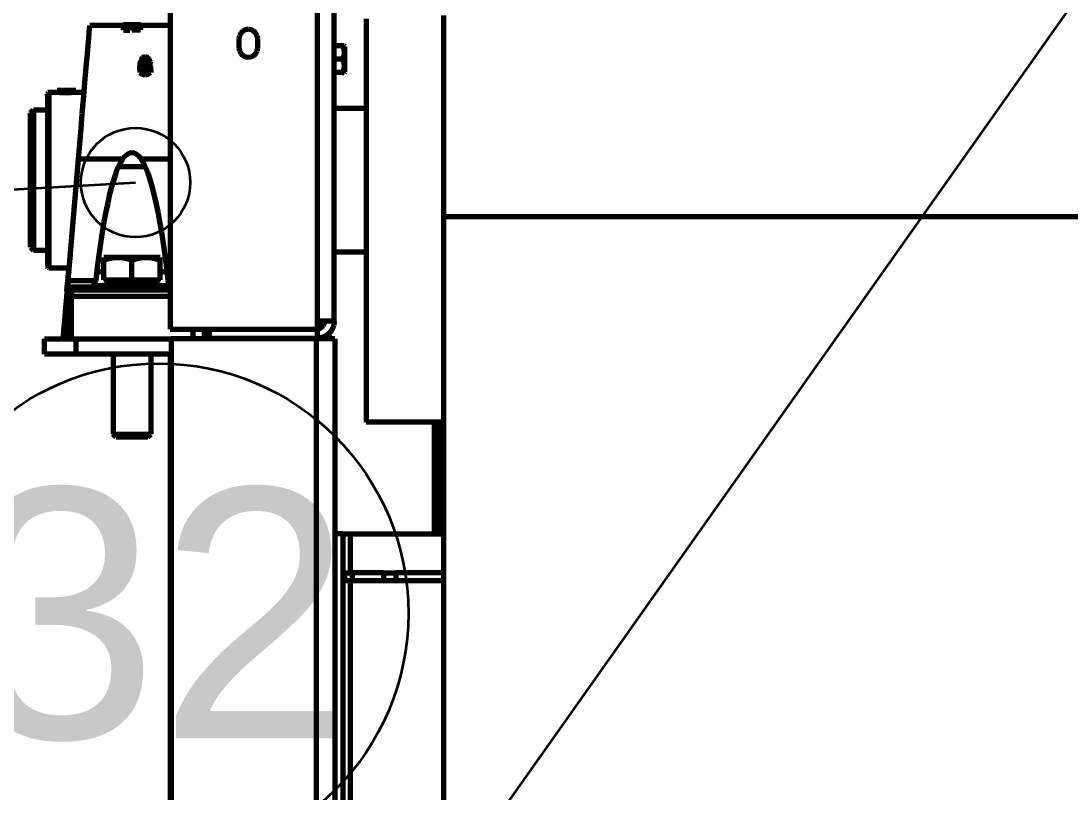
# Model space of a CAD drawing. Header units: millimetres. Extents: x 0 to 594, y 0 to 420.
# Drawn here: x 44.63 to 58.08, y 382.69 to 392.57 of the extents above; entities that cross this region are included whole.
import ezdxf
from ezdxf.enums import TextEntityAlignment as Align

# ---------------------------------------------------------------- set-up
doc = ezdxf.new("R2010")
doc.units = ezdxf.units.MM
doc.styles.add('GOST', font='Arial')

msp = doc.modelspace()

# ---------------------------------------------------------------- linework, layer by layer
at = {"color": 7, "lineweight": 35}
for p, q in [((66.639, 404.882), (48.515, 379.24)), ((40.705, 390.197), (46.096, 390.5))]:
    msp.add_line(p, q, dxfattribs=at)
at = {"color": 1, "lineweight": 70}
for p, q in [((46.54, 403.65), (46.54, 388.624)), ((48.42, 403.564), (48.42, 388.724)), ((48.64, 388.724), (48.64, 403.564)), ((45.509, 392.5), (45.51, 392.51)), ((45.94, 392.51), (45.51, 392.51)), ((45.94, 392.52), (45.94, 392.519)), ((45.943, 392.52), (45.94, 392.52)), ((45.94, 392.519), (45.943, 392.52)), ((45.94, 392.519), (45.94, 392.519)), ((45.94, 392.519), (45.94, 392.519)), ((45.94, 392.519), (45.94, 392.519)), ((45.94, 392.519), (45.94, 392.518)), ((45.94, 392.518), (45.94, 392.518)), ((45.94, 392.518), (45.94, 392.518)), ((45.94, 392.518), (45.94, 392.517)), ((45.94, 392.517), (45.94, 392.517)), ((45.94, 392.517), (45.94, 392.517)), ((45.94, 392.517), (45.94, 392.516)), ((45.94, 392.516), (45.94, 392.516)), ((45.94, 392.516), (45.94, 392.515)), ((45.94, 392.515), (45.943, 392.514)), ((45.94, 392.515), (45.94, 392.515)), ((45.94, 392.505), (45.94, 392.515)), ((45.94, 392.511), (45.94, 392.509)), ((45.944, 392.511), (45.94, 392.511)), ((45.94, 392.509), (45.94, 392.506)), ((45.94, 392.506), (45.94, 392.504)), ((45.951, 392.52), (45.943, 392.52)), ((46.005, 392.52), (45.943, 392.52)), ((45.943, 392.514), (45.951, 392.514)), ((45.971, 392.511), (45.944, 392.511)), ((46.025, 392.52), (45.951, 392.52)), ((45.971, 392.514), (45.951, 392.514)), ((45.951, 392.514), (45.951, 392.511)), ((45.971, 392.514), (45.971, 392.514)), ((45.971, 392.514), (45.971, 392.513)), ((45.971, 392.514), (45.971, 392.511)), ((45.971, 392.513), (45.971, 392.513)), ((45.971, 392.513), (45.971, 392.513)), ((45.971, 392.513), (45.971, 392.513)), ((45.971, 392.513), (45.971, 392.513)), ((45.971, 392.513), (45.971, 392.512)), ((45.971, 392.512), (45.971, 392.512)), ((45.971, 392.512), (45.971, 392.512)), ((45.971, 392.512), (45.971, 392.512)), ((45.971, 392.512), (45.971, 392.512)), ((45.971, 392.512), (45.971, 392.511)), ((45.971, 392.511), (45.971, 392.511)), ((45.971, 392.511), (45.971, 392.511)), ((46.016, 392.514), (45.98, 392.514)), ((45.98, 392.514), (45.98, 392.514)), ((45.98, 392.514), (45.98, 392.513)), ((45.98, 392.514), (45.98, 392.511)), ((45.98, 392.513), (45.98, 392.513)), ((45.98, 392.513), (45.98, 392.513)), ((45.98, 392.513), (45.98, 392.513)), ((45.98, 392.513), (45.98, 392.513)), ((45.98, 392.513), (45.98, 392.512)), ((45.98, 392.512), (45.98, 392.512)), ((45.98, 392.512), (45.98, 392.512)), ((45.98, 392.512), (45.98, 392.512)), ((45.98, 392.512), (45.98, 392.512)), ((45.98, 392.512), (45.98, 392.511)), ((45.98, 392.511), (45.98, 392.511)), ((45.98, 392.511), (45.98, 392.511)), ((46.074, 392.511), (45.98, 392.511)), ((46.033, 392.52), (46.005, 392.52)), ((46.099, 392.52), (46.005, 392.52)), ((46.016, 392.514), (46.023, 392.514)), ((46.016, 392.511), (46.016, 392.514)), ((46.078, 392.515), (46.023, 392.515)), ((46.023, 392.515), (46.023, 392.515)), ((46.023, 392.515), (46.023, 392.515)), ((46.023, 392.515), (46.023, 392.515)), ((46.023, 392.515), (46.023, 392.515)), ((46.023, 392.515), (46.023, 392.515)), ((46.023, 392.515), (46.023, 392.515)), ((46.023, 392.515), (46.023, 392.515)), ((46.023, 392.515), (46.023, 392.515)), ((46.023, 392.515), (46.023, 392.515)), ((46.023, 392.515), (46.023, 392.515)), ((46.023, 392.515), (46.023, 392.515)), ((46.023, 392.515), (46.023, 392.514)), ((46.023, 392.514), (46.023, 392.514)), ((46.023, 392.514), (46.023, 392.514)), ((46.023, 392.514), (46.023, 392.511)), ((46.025, 392.52), (46.033, 392.52)), ((46.033, 392.52), (46.036, 392.52)), ((46.036, 392.52), (46.033, 392.52)), ((46.033, 392.52), (46.033, 392.52)), ((46.036, 392.519), (46.061, 392.52)), ((46.063, 392.52), (46.061, 392.52)), ((46.061, 392.52), (46.068, 392.52)), ((46.099, 392.52), (46.063, 392.52)), ((46.063, 392.52), (46.063, 392.52)), ((46.149, 392.52), (46.068, 392.52)), ((46.078, 392.511), (46.074, 392.511)), ((46.078, 392.515), (46.078, 392.515)), ((46.078, 392.515), (46.078, 392.515)), ((46.078, 392.515), (46.078, 392.515)), ((46.078, 392.515), (46.078, 392.515)), ((46.078, 392.515), (46.078, 392.515)), ((46.078, 392.515), (46.078, 392.515)), ((46.078, 392.515), (46.078, 392.515)), ((46.078, 392.515), (46.078, 392.515)), ((46.078, 392.515), (46.078, 392.515)), ((46.078, 392.515), (46.078, 392.515)), ((46.078, 392.515), (46.078, 392.515)), ((46.078, 392.515), (46.078, 392.514)), ((46.078, 392.514), (46.084, 392.514)), ((46.078, 392.514), (46.078, 392.514)), ((46.078, 392.514), (46.078, 392.514)), ((46.078, 392.511), (46.078, 392.514)), ((46.078, 392.511), (46.078, 392.509)), ((46.078, 392.509), (46.078, 392.508)), ((46.078, 392.508), (46.078, 392.507)), ((46.078, 392.507), (46.078, 392.505)), ((46.149, 392.514), (46.084, 392.514)), ((46.084, 392.514), (46.084, 392.504)), ((46.154, 392.52), (46.099, 392.52)), ((46.108, 392.507), (46.105, 392.506)), ((46.105, 392.506), (46.105, 392.505)), ((46.156, 392.507), (46.108, 392.507)), ((46.157, 392.52), (46.149, 392.52)), ((46.149, 392.514), (46.157, 392.514)), ((46.149, 392.507), (46.149, 392.514)), ((46.154, 392.52), (46.16, 392.519)), ((46.16, 392.506), (46.156, 392.507)), ((46.16, 392.52), (46.157, 392.52)), ((46.157, 392.514), (46.16, 392.515)), ((46.16, 392.52), (46.16, 392.519)), ((46.16, 392.519), (46.16, 392.519)), ((46.16, 392.519), (46.16, 392.519)), ((46.16, 392.519), (46.16, 392.519)), ((46.16, 392.519), (46.16, 392.518)), ((46.16, 392.518), (46.16, 392.518)), ((46.16, 392.518), (46.16, 392.518)), ((46.16, 392.518), (46.16, 392.517)), ((46.16, 392.517), (46.16, 392.517)), ((46.16, 392.517), (46.16, 392.517)), ((46.16, 392.517), (46.16, 392.516)), ((46.16, 392.516), (46.16, 392.516)), ((46.16, 392.516), (46.16, 392.515)), ((46.16, 392.515), (46.16, 392.515)), ((46.16, 392.515), (46.16, 392.505)), ((46.54, 392.51), (46.16, 392.51)), ((46.16, 392.506), (46.16, 392.504)), ((49.05, 392.596), (49.05, 392.246)), ((50.04, 392.64), (50.04, 392.44)), ((45.496, 392.346), (45.502, 392.418)), ((45.502, 392.418), (45.506, 392.469)), ((45.506, 392.469), (45.509, 392.5)), ((45.94, 392.504), (45.94, 392.501)), ((45.94, 392.501), (45.94, 392.498)), ((45.94, 392.498), (45.94, 392.501)), ((45.94, 392.498), (45.94, 392.495)), ((45.94, 392.496), (45.94, 392.498)), ((45.94, 392.494), (45.94, 392.496)), ((45.94, 392.495), (45.94, 392.491)), ((45.94, 392.491), (45.94, 392.494)), ((45.94, 392.491), (45.94, 392.488)), ((45.94, 392.488), (45.94, 392.491)), ((45.94, 392.488), (45.94, 392.484)), ((45.94, 392.485), (45.94, 392.488)), ((45.94, 392.481), (45.94, 392.485)), ((45.94, 392.484), (45.94, 392.48)), ((45.94, 392.478), (45.94, 392.481)), ((45.94, 392.48), (45.94, 392.476)), ((45.94, 392.474), (45.94, 392.478)), ((45.94, 392.476), (45.94, 392.471)), ((45.94, 392.47), (45.94, 392.474)), ((45.94, 392.471), (45.94, 392.467)), ((45.94, 392.466), (45.94, 392.47)), ((45.94, 392.467), (45.94, 392.462)), ((45.94, 392.461), (45.94, 392.466)), ((45.94, 392.462), (45.944, 392.461)), ((45.94, 392.452), (45.94, 392.462)), ((45.94, 392.457), (45.94, 392.461)), ((45.94, 392.452), (45.94, 392.457)), ((45.944, 392.451), (45.94, 392.452)), ((46.019, 392.461), (45.944, 392.461)), ((45.944, 392.461), (45.944, 392.451)), ((45.944, 392.451), (46.019, 392.451)), ((45.971, 392.499), (45.968, 392.499)), ((45.968, 392.499), (45.968, 392.498)), ((45.968, 392.498), (45.968, 392.496)), ((45.968, 392.496), (45.968, 392.495)), ((45.968, 392.495), (45.968, 392.494)), ((45.968, 392.494), (45.968, 392.493)), ((45.968, 392.493), (45.968, 392.492)), ((45.968, 392.492), (45.968, 392.49)), ((45.968, 392.49), (45.968, 392.489)), ((45.968, 392.489), (45.968, 392.488)), ((45.968, 392.489), (45.971, 392.489)), ((45.968, 392.489), (45.968, 392.488)), ((45.968, 392.488), (45.968, 392.486)), ((45.968, 392.488), (45.968, 392.488)), ((45.968, 392.488), (45.968, 392.487)), ((45.968, 392.487), (45.968, 392.486)), ((45.968, 392.486), (45.968, 392.485)), ((45.968, 392.486), (45.968, 392.486)), ((45.968, 392.486), (45.968, 392.485)), ((45.968, 392.485), (45.968, 392.484)), ((45.968, 392.485), (45.968, 392.485)), ((45.968, 392.485), (45.968, 392.484)), ((45.968, 392.484), (45.968, 392.482)), ((45.968, 392.484), (45.968, 392.484)), ((45.968, 392.484), (45.968, 392.483)), ((45.968, 392.483), (45.968, 392.482)), ((45.968, 392.482), (45.968, 392.481)), ((45.968, 392.482), (45.968, 392.482)), ((45.968, 392.482), (45.968, 392.481)), ((45.968, 392.481), (45.971, 392.48)), ((45.968, 392.481), (45.968, 392.481)), ((46.046, 392.499), (45.971, 392.499)), ((45.971, 392.499), (45.971, 392.489)), ((45.971, 392.489), (46.046, 392.489)), ((46.019, 392.48), (45.971, 392.48)), ((46.023, 392.479), (46.019, 392.48)), ((46.019, 392.461), (46.023, 392.462)), ((46.019, 392.451), (46.019, 392.461)), ((46.023, 392.452), (46.019, 392.451)), ((46.023, 392.479), (46.023, 392.478)), ((46.023, 392.478), (46.023, 392.477)), ((46.023, 392.477), (46.023, 392.476)), ((46.023, 392.476), (46.023, 392.475)), ((46.023, 392.475), (46.023, 392.473)), ((46.023, 392.473), (46.023, 392.472)), ((46.023, 392.472), (46.023, 392.471)), ((46.023, 392.471), (46.023, 392.47)), ((46.023, 392.47), (46.023, 392.468)), ((46.023, 392.468), (46.023, 392.467)), ((46.023, 392.467), (46.023, 392.466)), ((46.023, 392.466), (46.023, 392.465)), ((46.023, 392.465), (46.023, 392.463)), ((46.023, 392.463), (46.023, 392.462)), ((46.023, 392.462), (46.023, 392.452)), ((46.05, 392.499), (46.046, 392.499)), ((46.046, 392.489), (46.046, 392.499)), ((46.046, 392.489), (46.05, 392.489)), ((46.05, 392.499), (46.05, 392.497)), ((46.05, 392.497), (46.05, 392.495)), ((46.05, 392.495), (46.05, 392.493)), ((46.05, 392.493), (46.05, 392.491)), ((46.05, 392.491), (46.05, 392.489)), ((46.05, 392.489), (46.05, 392.487)), ((46.05, 392.487), (46.05, 392.485)), ((46.05, 392.485), (46.05, 392.483)), ((46.05, 392.483), (46.05, 392.481)), ((46.05, 392.481), (46.05, 392.478)), ((46.05, 392.478), (46.05, 392.476)), ((46.05, 392.476), (46.05, 392.474)), ((46.05, 392.474), (46.05, 392.471)), ((46.05, 392.471), (46.05, 392.469)), ((46.05, 392.469), (46.054, 392.468)), ((46.05, 392.458), (46.05, 392.469)), ((46.054, 392.457), (46.05, 392.458)), ((46.156, 392.468), (46.054, 392.468)), ((46.054, 392.468), (46.054, 392.457)), ((46.054, 392.457), (46.156, 392.457)), ((46.078, 392.505), (46.078, 392.504)), ((46.078, 392.504), (46.078, 392.502)), ((46.084, 392.504), (46.078, 392.504)), ((46.078, 392.502), (46.078, 392.5)), ((46.078, 392.5), (46.078, 392.498)), ((46.078, 392.498), (46.078, 392.497)), ((46.078, 392.497), (46.078, 392.495)), ((46.078, 392.495), (46.078, 392.493)), ((46.078, 392.493), (46.078, 392.49)), ((46.078, 392.49), (46.078, 392.488)), ((46.078, 392.488), (46.078, 392.486)), ((46.078, 392.486), (46.081, 392.485)), ((46.129, 392.485), (46.081, 392.485)), ((46.084, 392.504), (46.105, 392.504)), ((46.105, 392.505), (46.105, 392.504)), ((46.105, 392.504), (46.105, 392.503)), ((46.105, 392.503), (46.105, 392.502)), ((46.105, 392.502), (46.105, 392.501)), ((46.105, 392.501), (46.105, 392.5)), ((46.105, 392.5), (46.105, 392.499)), ((46.105, 392.499), (46.105, 392.498)), ((46.105, 392.498), (46.105, 392.497)), ((46.105, 392.497), (46.105, 392.496)), ((46.105, 392.496), (46.105, 392.495)), ((46.105, 392.495), (46.105, 392.493)), ((46.105, 392.493), (46.105, 392.492)), ((46.105, 392.492), (46.105, 392.491)), ((46.105, 392.491), (46.109, 392.49)), ((46.105, 392.485), (46.105, 392.491)), ((46.129, 392.49), (46.109, 392.49)), ((46.109, 392.49), (46.109, 392.485)), ((46.133, 392.49), (46.129, 392.49)), ((46.129, 392.485), (46.129, 392.49)), ((46.129, 392.485), (46.133, 392.486)), ((46.133, 392.49), (46.133, 392.489)), ((46.133, 392.489), (46.133, 392.489)), ((46.133, 392.489), (46.133, 392.489)), ((46.133, 392.489), (46.133, 392.489)), ((46.133, 392.489), (46.133, 392.488)), ((46.133, 392.488), (46.133, 392.488)), ((46.133, 392.488), (46.133, 392.488)), ((46.133, 392.488), (46.133, 392.488)), ((46.133, 392.488), (46.133, 392.487)), ((46.133, 392.487), (46.133, 392.487)), ((46.133, 392.487), (46.133, 392.487)), ((46.133, 392.487), (46.133, 392.487)), ((46.133, 392.487), (46.133, 392.486)), ((46.133, 392.486), (46.133, 392.486)), ((46.156, 392.468), (46.16, 392.469)), ((46.156, 392.457), (46.156, 392.468)), ((46.16, 392.458), (46.156, 392.457)), ((46.16, 392.504), (46.16, 392.502)), ((46.16, 392.502), (46.16, 392.5)), ((46.16, 392.5), (46.16, 392.498)), ((46.16, 392.498), (46.16, 392.495)), ((46.16, 392.496), (46.16, 392.494)), ((46.16, 392.495), (46.16, 392.493)), ((46.16, 392.494), (46.16, 392.492)), ((46.16, 392.493), (46.16, 392.49)), ((46.16, 392.492), (46.16, 392.49)), ((46.16, 392.49), (46.16, 392.488)), ((46.16, 392.49), (46.16, 392.488)), ((46.16, 392.488), (46.16, 392.485)), ((46.16, 392.488), (46.16, 392.485)), ((46.16, 392.485), (46.16, 392.482)), ((46.16, 392.485), (46.16, 392.483)), ((46.16, 392.483), (46.16, 392.48)), ((46.16, 392.482), (46.16, 392.479)), ((46.16, 392.48), (46.16, 392.477)), ((46.16, 392.479), (46.16, 392.475)), ((46.16, 392.477), (46.16, 392.474)), ((46.16, 392.475), (46.16, 392.472)), ((46.16, 392.474), (46.16, 392.471)), ((46.16, 392.472), (46.16, 392.469)), ((46.16, 392.471), (46.16, 392.468)), ((46.16, 392.469), (46.16, 392.458)), ((46.16, 392.468), (46.16, 392.465)), ((46.16, 392.465), (46.16, 392.462)), ((46.16, 392.462), (46.16, 392.458)), ((47.426, 392.381), (47.42, 392.344)), ((47.443, 392.415), (47.426, 392.381)), ((47.469, 392.441), (47.443, 392.415)), ((47.503, 392.458), (47.469, 392.441)), ((47.54, 392.464), (47.503, 392.458)), ((47.577, 392.458), (47.54, 392.464)), ((47.611, 392.441), (47.577, 392.458)), ((47.637, 392.415), (47.611, 392.441)), ((47.654, 392.381), (47.637, 392.415)), ((47.66, 392.344), (47.654, 392.381)), ((50.04, 392.44), (50.04, 392.229)), ((45.479, 392.148), (45.488, 392.256)), ((45.488, 392.256), (45.496, 392.346)), ((47.42, 392.344), (47.42, 392.224)), ((47.66, 392.224), (47.66, 392.344)), ((48.743, 392.25), (48.64, 392.25)), ((48.743, 392.25), (48.763, 392.206)), ((48.743, 392.25), (48.755, 392.25)), ((48.755, 392.25), (48.743, 392.25)), ((48.743, 392.25), (48.755, 392.25)), ((48.755, 392.25), (48.743, 392.25)), ((48.755, 392.25), (48.763, 392.25)), ((48.763, 392.25), (48.755, 392.25)), ((48.755, 392.25), (48.763, 392.25)), ((48.763, 392.25), (48.755, 392.25)), ((48.763, 392.25), (48.769, 392.25)), ((48.769, 392.25), (48.763, 392.25)), ((48.763, 392.25), (48.769, 392.25)), ((48.769, 392.25), (48.763, 392.25)), ((48.777, 392.243), (48.769, 392.25)), ((48.777, 392.242), (48.777, 392.243)), ((48.777, 392.239), (48.777, 392.242)), ((48.777, 392.234), (48.777, 392.239)), ((49.05, 392.246), (49.05, 391.861)), ((45.469, 392.022), (45.479, 392.148)), ((46.192, 392.103), (46.182, 392.096)), ((46.204, 392.107), (46.191, 392.1)), ((46.206, 392.108), (46.192, 392.103)), ((46.22, 392.109), (46.204, 392.107)), ((46.22, 392.11), (46.206, 392.108)), ((46.234, 392.108), (46.22, 392.11)), ((46.236, 392.107), (46.22, 392.109)), ((46.248, 392.103), (46.234, 392.108)), ((46.249, 392.1), (46.236, 392.107)), ((46.258, 392.096), (46.248, 392.103)), ((47.42, 392.224), (47.426, 392.187)), ((47.426, 392.187), (47.443, 392.154)), ((47.443, 392.154), (47.469, 392.127)), ((47.469, 392.127), (47.503, 392.11)), ((47.503, 392.11), (47.54, 392.104)), ((47.54, 392.104), (47.577, 392.11)), ((47.577, 392.11), (47.611, 392.127)), ((47.611, 392.127), (47.637, 392.154)), ((47.637, 392.154), (47.654, 392.187)), ((47.654, 392.187), (47.66, 392.224)), ((48.763, 392.125), (48.743, 392.08)), ((48.763, 392.206), (48.769, 392.165)), ((48.769, 392.165), (48.763, 392.125)), ((48.777, 392.227), (48.777, 392.234)), ((48.777, 392.218), (48.777, 392.227)), ((48.777, 392.207), (48.777, 392.218)), ((48.777, 392.195), (48.777, 392.207)), ((48.777, 392.182), (48.777, 392.195)), ((48.777, 392.167), (48.777, 392.182)), ((48.777, 392.151), (48.777, 392.167)), ((48.777, 392.134), (48.777, 392.151)), ((48.777, 392.117), (48.777, 392.134)), ((48.777, 392.099), (48.777, 392.117)), ((50.04, 392.229), (50.04, 392.009)), ((45.457, 391.881), (45.469, 392.022)), ((46.15, 391.997), (46.159, 392.002)), ((46.15, 391.973), (46.15, 391.997)), ((46.15, 391.958), (46.15, 391.973)), ((46.154, 391.986), (46.152, 391.973)), ((46.152, 391.973), (46.155, 391.961)), ((46.161, 391.997), (46.154, 391.986)), ((46.155, 392.03), (46.158, 392.043)), ((46.16, 392.013), (46.155, 392.03)), ((46.155, 392.023), (46.155, 392.03)), ((46.155, 392.027), (46.155, 392.023)), ((46.155, 392.023), (46.155, 392.022)), ((46.155, 392.022), (46.16, 392.005)), ((46.159, 392.003), (46.155, 392.022)), ((46.176, 392.086), (46.158, 392.043)), ((46.158, 392.043), (46.165, 392.055)), ((46.168, 391.986), (46.159, 392.003)), ((46.174, 391.998), (46.16, 392.013)), ((46.16, 392.005), (46.175, 391.99)), ((46.165, 392.055), (46.177, 392.065)), ((46.18, 391.973), (46.168, 391.986)), ((46.17, 391.994), (46.176, 391.978)), ((46.195, 391.988), (46.174, 391.998)), ((46.176, 392.086), (46.175, 392.071)), ((46.175, 392.071), (46.183, 392.058)), ((46.175, 391.99), (46.195, 391.98)), ((46.182, 392.096), (46.176, 392.086)), ((46.176, 391.978), (46.192, 391.965)), ((46.182, 392.091), (46.179, 392.08)), ((46.179, 392.08), (46.182, 392.068)), ((46.192, 391.965), (46.18, 391.973)), ((46.191, 392.1), (46.182, 392.091)), ((46.182, 392.068), (46.191, 392.059)), ((46.183, 392.058), (46.199, 392.048)), ((46.191, 392.059), (46.204, 392.053)), ((46.22, 391.984), (46.195, 391.988)), ((46.195, 391.98), (46.22, 391.977)), ((46.199, 392.048), (46.22, 392.044)), ((46.206, 392.09), (46.2, 392.08)), ((46.2, 392.078), (46.202, 392.083)), ((46.2, 392.08), (46.206, 392.07)), ((46.202, 392.083), (46.21, 392.089)), ((46.202, 392.083), (46.21, 392.088)), ((46.204, 392.053), (46.22, 392.051)), ((46.22, 392.094), (46.206, 392.09)), ((46.206, 392.07), (46.22, 392.065)), ((46.21, 392.089), (46.22, 392.092)), ((46.21, 392.088), (46.22, 392.09)), ((46.234, 392.09), (46.22, 392.094)), ((46.22, 392.092), (46.23, 392.089)), ((46.22, 392.09), (46.23, 392.088)), ((46.22, 392.065), (46.234, 392.07)), ((46.22, 392.051), (46.236, 392.053)), ((46.22, 392.044), (46.241, 392.048)), ((46.245, 391.988), (46.22, 391.984)), ((46.22, 391.977), (46.245, 391.98)), ((46.23, 392.089), (46.238, 392.083)), ((46.23, 392.088), (46.238, 392.083)), ((46.24, 392.08), (46.234, 392.09)), ((46.234, 392.07), (46.24, 392.08)), ((46.236, 392.053), (46.249, 392.059)), ((46.238, 392.083), (46.24, 392.078)), ((46.241, 392.048), (46.257, 392.058)), ((46.266, 391.998), (46.245, 391.988)), ((46.245, 391.98), (46.265, 391.99)), ((46.248, 391.965), (46.264, 391.978)), ((46.248, 391.965), (46.26, 391.973)), ((46.258, 392.091), (46.249, 392.1)), ((46.249, 392.059), (46.258, 392.068)), ((46.257, 392.058), (46.265, 392.071)), ((46.264, 392.086), (46.258, 392.096)), ((46.261, 392.08), (46.258, 392.091)), ((46.258, 392.068), (46.261, 392.08)), ((46.26, 391.973), (46.272, 391.986)), ((46.263, 392.065), (46.275, 392.055)), ((46.265, 392.071), (46.264, 392.086)), ((46.264, 392.086), (46.282, 392.043)), ((46.264, 391.978), (46.27, 391.994)), ((46.265, 391.99), (46.28, 392.005)), ((46.28, 392.013), (46.266, 391.998)), ((46.272, 391.986), (46.281, 392.003)), ((46.275, 392.055), (46.282, 392.043)), ((46.286, 391.986), (46.279, 391.997)), ((46.285, 392.03), (46.28, 392.013)), ((46.28, 392.005), (46.285, 392.022)), ((46.281, 392.003), (46.285, 392.022)), ((46.281, 392.002), (46.29, 391.997)), ((46.282, 392.043), (46.285, 392.03)), ((46.285, 392.023), (46.285, 392.03)), ((46.285, 392.023), (46.285, 392.027)), ((46.285, 392.022), (46.285, 392.023)), ((46.285, 391.961), (46.288, 391.973)), ((46.288, 391.973), (46.286, 391.986)), ((46.29, 391.973), (46.29, 391.997)), ((46.29, 391.958), (46.29, 391.973)), ((48.743, 392.08), (48.64, 392.08)), ((48.743, 392.08), (48.763, 392.036)), ((48.763, 392.036), (48.769, 391.995)), ((48.769, 391.995), (48.763, 391.955)), ((48.777, 392.08), (48.777, 392.099)), ((48.777, 392.062), (48.777, 392.08)), ((48.777, 392.044), (48.777, 392.062)), ((48.777, 392.027), (48.777, 392.044)), ((48.777, 392.01), (48.777, 392.027)), ((48.777, 391.994), (48.777, 392.01)), ((48.777, 391.979), (48.777, 391.994)), ((48.777, 391.966), (48.777, 391.979)), ((50.04, 392.009), (50.04, 391.78)), ((45.443, 391.726), (45.457, 391.881)), ((46.15, 391.94), (46.15, 391.958)), ((46.15, 391.94), (46.15, 391.908)), ((46.185, 391.93), (46.15, 391.94)), ((46.15, 391.908), (46.185, 391.889)), ((46.155, 391.961), (46.161, 391.949)), ((46.161, 391.949), (46.172, 391.939)), ((46.172, 391.939), (46.186, 391.932)), ((46.22, 391.911), (46.185, 391.93)), ((46.185, 391.889), (46.22, 391.879)), ((46.186, 391.932), (46.203, 391.927)), ((46.192, 391.965), (46.22, 391.959)), ((46.203, 391.927), (46.22, 391.926)), ((46.22, 391.959), (46.248, 391.965)), ((46.255, 391.93), (46.22, 391.911)), ((46.22, 391.926), (46.237, 391.927)), ((46.22, 391.911), (46.22, 391.879)), ((46.22, 391.879), (46.255, 391.889)), ((46.237, 391.927), (46.254, 391.932)), ((46.254, 391.932), (46.268, 391.939)), ((46.29, 391.94), (46.255, 391.93)), ((46.255, 391.889), (46.29, 391.908)), ((46.268, 391.939), (46.279, 391.949)), ((46.279, 391.949), (46.285, 391.961)), ((46.29, 391.94), (46.29, 391.958)), ((46.29, 391.94), (46.29, 391.908)), ((48.743, 391.91), (48.64, 391.91)), ((48.763, 391.955), (48.743, 391.91)), ((48.743, 391.91), (48.755, 391.91)), ((48.755, 391.91), (48.743, 391.91)), ((48.743, 391.91), (48.755, 391.91)), ((48.755, 391.91), (48.743, 391.91)), ((48.755, 391.91), (48.763, 391.91)), ((48.763, 391.91), (48.755, 391.91)), ((48.755, 391.91), (48.763, 391.91)), ((48.763, 391.91), (48.755, 391.91)), ((48.763, 391.91), (48.769, 391.91)), ((48.769, 391.91), (48.763, 391.91)), ((48.763, 391.91), (48.769, 391.91)), ((48.769, 391.91), (48.763, 391.91)), ((48.777, 391.918), (48.769, 391.91)), ((48.777, 391.954), (48.777, 391.966)), ((48.777, 391.943), (48.777, 391.954)), ((48.777, 391.934), (48.777, 391.943)), ((48.777, 391.927), (48.777, 391.934)), ((48.777, 391.922), (48.777, 391.927)), ((48.777, 391.919), (48.777, 391.922)), ((48.777, 391.918), (48.777, 391.919)), ((49.05, 391.861), (49.05, 391.449)), ((45.429, 391.558), (45.443, 391.726)), ((50.04, 391.78), (50.04, 391.545)), ((44.976, 391.652), (44.97, 391.637)), ((44.97, 391.636), (44.97, 391.637)), ((44.97, 391.637), (44.97, 391.637)), ((44.97, 391.637), (44.97, 391.637)), ((44.97, 391.637), (44.97, 391.61)), ((44.97, 391.635), (44.97, 391.636)), ((44.97, 391.633), (44.97, 391.635)), ((44.97, 391.631), (44.97, 391.633)), ((44.97, 391.629), (44.97, 391.631)), ((44.97, 391.626), (44.97, 391.629)), ((44.97, 391.623), (44.97, 391.626)), ((44.97, 391.62), (44.97, 391.623)), ((44.97, 391.616), (44.97, 391.62)), ((44.97, 391.612), (44.97, 391.616)), ((44.97, 391.607), (44.97, 391.612)), ((44.97, 391.61), (44.97, 391.528)), ((44.97, 391.602), (44.97, 391.607)), ((44.99, 391.657), (44.976, 391.652)), ((44.99, 391.657), (45.09, 391.657)), ((44.99, 391.65), (44.99, 391.657)), ((44.99, 391.629), (44.99, 391.65)), ((44.99, 391.594), (44.99, 391.629)), ((44.99, 391.546), (44.99, 391.594)), ((45.093, 391.68), (45.09, 391.68)), ((45.09, 391.657), (45.09, 391.68)), ((45.125, 391.654), (45.09, 391.657)), ((45.09, 391.657), (45.092, 391.657)), ((45.092, 391.657), (45.099, 391.657)), ((45.102, 391.68), (45.093, 391.68)), ((45.099, 391.657), (45.125, 391.654)), ((45.116, 391.68), (45.102, 391.68)), ((45.135, 391.68), (45.116, 391.68)), ((45.21, 391.651), (45.125, 391.654)), ((45.125, 391.654), (45.21, 391.651)), ((45.158, 391.68), (45.135, 391.68)), ((45.183, 391.68), (45.158, 391.68)), ((45.21, 391.68), (45.183, 391.68)), ((45.237, 391.68), (45.21, 391.68)), ((45.21, 391.651), (45.33, 391.657)), ((45.262, 391.68), (45.237, 391.68)), ((45.285, 391.68), (45.262, 391.68)), ((45.27, 391.68), (45.278, 391.68)), ((45.278, 391.68), (45.285, 391.68)), ((45.285, 391.68), (45.292, 391.68)), ((45.304, 391.68), (45.285, 391.68)), ((45.292, 391.68), (45.298, 391.68)), ((45.298, 391.68), (45.304, 391.68)), ((45.304, 391.68), (45.309, 391.68)), ((45.318, 391.68), (45.304, 391.68)), ((45.309, 391.68), (45.314, 391.68)), ((45.314, 391.68), (45.318, 391.68)), ((45.318, 391.68), (45.322, 391.68)), ((45.327, 391.68), (45.318, 391.68)), ((45.322, 391.68), (45.325, 391.68)), ((45.325, 391.68), (45.327, 391.68)), ((45.327, 391.68), (45.329, 391.68)), ((45.33, 391.68), (45.327, 391.68)), ((45.329, 391.68), (45.33, 391.68)), ((45.33, 391.68), (45.33, 391.68)), ((45.33, 391.657), (45.33, 391.68)), ((45.33, 391.657), (45.438, 391.657)), ((44.75, 391.392), (44.79, 391.432)), ((44.79, 391.432), (44.79, 391.43)), ((44.79, 391.432), (44.97, 391.432)), ((44.79, 391.43), (44.79, 391.424)), ((44.97, 391.528), (44.97, 391.396)), ((44.99, 391.485), (44.99, 391.546)), ((44.99, 391.412), (44.99, 391.485)), ((45.414, 391.38), (45.429, 391.558)), ((48.64, 391.452), (49.05, 391.452)), ((49.05, 391.449), (49.05, 391.018)), ((50.04, 391.545), (50.04, 391.304)), ((44.75, 391.39), (44.75, 391.392)), ((44.75, 391.384), (44.75, 391.39)), ((44.75, 391.373), (44.75, 391.384)), ((44.75, 391.359), (44.75, 391.373)), ((44.75, 391.34), (44.75, 391.359)), ((44.75, 391.317), (44.75, 391.34)), ((44.75, 391.29), (44.75, 391.317)), ((44.79, 391.424), (44.79, 391.413)), ((44.79, 391.413), (44.79, 391.397)), ((44.79, 391.397), (44.79, 391.377)), ((44.79, 391.377), (44.79, 391.353)), ((44.79, 391.353), (44.79, 391.326)), ((44.79, 391.326), (44.79, 391.294)), ((44.97, 391.396), (44.97, 391.221)), ((44.99, 391.328), (44.99, 391.412)), ((44.99, 391.234), (44.99, 391.328)), ((45.398, 391.192), (45.414, 391.38)), ((50.04, 391.304), (50.04, 391.058)), ((44.75, 391.26), (44.75, 391.29)), ((44.75, 391.226), (44.75, 391.26)), ((44.75, 391.188), (44.75, 391.226)), ((44.75, 391.148), (44.75, 391.188)), ((44.79, 391.294), (44.79, 391.258)), ((44.79, 391.258), (44.79, 391.219)), ((44.79, 391.219), (44.79, 391.176)), ((44.79, 391.176), (44.79, 391.13)), ((44.97, 391.221), (44.97, 391.012)), ((44.99, 391.131), (44.99, 391.234)), ((45.382, 390.998), (45.398, 391.192)), ((44.75, 391.104), (44.75, 391.148)), ((44.75, 391.057), (44.75, 391.104)), ((44.75, 391.008), (44.75, 391.057)), ((44.79, 391.13), (44.79, 391.082)), ((44.79, 391.082), (44.79, 391.03)), ((44.79, 391.03), (44.79, 390.909)), ((44.99, 391.021), (44.99, 391.131)), ((50.04, 391.058), (50.04, 390.81)), ((44.75, 390.892), (44.75, 391.008)), ((44.75, 390.768), (44.75, 390.892)), ((44.79, 390.909), (44.79, 390.779)), ((44.97, 391.012), (44.97, 390.778)), ((44.99, 390.904), (44.99, 391.021)), ((44.99, 390.783), (44.99, 390.904)), ((45.365, 390.799), (45.382, 390.998)), ((49.05, 391.018), (49.05, 390.578)), ((44.75, 390.639), (44.75, 390.768)), ((44.79, 390.779), (44.79, 390.644)), ((44.97, 390.778), (44.97, 390.532)), ((44.99, 390.658), (44.99, 390.783)), ((45.233, 389.247), (45.365, 390.799)), ((45.928, 390.799), (45.365, 390.799)), ((45.928, 390.799), (45.9, 390.749)), ((45.939, 390.815), (45.928, 390.799)), ((45.961, 390.84), (45.939, 390.815)), ((45.988, 390.861), (45.961, 390.84)), ((46.018, 390.875), (45.988, 390.861)), ((46.05, 390.88), (46.018, 390.875)), ((46.082, 390.875), (46.05, 390.88)), ((46.112, 390.861), (46.082, 390.875)), ((46.139, 390.84), (46.112, 390.861)), ((46.161, 390.815), (46.139, 390.84)), ((46.172, 390.799), (46.161, 390.815)), ((46.2, 390.749), (46.172, 390.799)), ((46.54, 390.799), (46.172, 390.799)), ((50.04, 390.81), (50.04, 390.56)), ((44.75, 390.506), (44.75, 390.639)), ((44.79, 390.644), (44.79, 390.505)), ((44.99, 390.532), (44.99, 390.658)), ((45.871, 390.69), (45.844, 390.62)), ((45.9, 390.749), (45.871, 390.69)), ((45.878, 390.704), (46.222, 390.704)), ((46.229, 390.69), (46.2, 390.749)), ((46.256, 390.62), (46.229, 390.69)), ((44.75, 390.375), (44.75, 390.506)), ((44.79, 390.505), (44.79, 390.368)), ((44.97, 390.532), (44.97, 390.287)), ((44.99, 390.407), (44.99, 390.532)), ((45.817, 390.54), (45.79, 390.45)), ((45.844, 390.62), (45.817, 390.54)), ((46.283, 390.54), (46.256, 390.62)), ((46.31, 390.45), (46.283, 390.54)), ((49.05, 390.578), (49.05, 390.136)), ((50.04, 390.56), (50.04, 390.309)), ((44.75, 390.247), (44.75, 390.375)), ((44.79, 390.368), (44.79, 390.234)), ((44.99, 390.282), (44.99, 390.407)), ((45.79, 390.45), (45.764, 390.351)), ((46.336, 390.351), (46.31, 390.45)), ((44.75, 390.126), (44.75, 390.247)), ((44.79, 390.234), (44.79, 390.107)), ((44.97, 390.287), (44.97, 390.053)), ((44.99, 390.161), (44.99, 390.282)), ((45.739, 390.242), (45.714, 390.125)), ((45.764, 390.351), (45.739, 390.242)), ((46.361, 390.242), (46.336, 390.351)), ((46.386, 390.125), (46.361, 390.242)), ((50.04, 390.309), (50.04, 390.06)), ((44.75, 390.014), (44.75, 390.126)), ((44.79, 390.107), (44.79, 389.99)), ((44.99, 390.044), (44.99, 390.161)), ((45.714, 390.125), (45.691, 389.999)), ((46.409, 389.999), (46.386, 390.125)), ((49.05, 390.136), (49.05, 389.703)), ((44.75, 389.915), (44.75, 390.014)), ((44.79, 389.99), (44.79, 389.887)), ((44.97, 390.053), (44.97, 389.844)), ((44.99, 389.934), (44.99, 390.044)), ((45.691, 389.999), (45.668, 389.864)), ((46.432, 389.864), (46.409, 389.999)), ((50.04, 390.06), (50.04, 382.48)), ((74.04, 390.06), (50.04, 390.06)), ((44.75, 389.831), (44.75, 389.915)), ((44.75, 389.763), (44.75, 389.831)), ((44.79, 389.887), (44.79, 389.798)), ((44.97, 389.844), (44.97, 389.669)), ((44.99, 389.831), (44.99, 389.934)), ((44.99, 389.737), (44.99, 389.831)), ((45.668, 389.864), (45.646, 389.721)), ((46.454, 389.721), (46.432, 389.864)), ((44.75, 389.713), (44.75, 389.763)), ((44.75, 389.683), (44.75, 389.713)), ((44.75, 389.672), (44.75, 389.683)), ((44.79, 389.798), (44.79, 389.727)), ((44.79, 389.727), (44.79, 389.675)), ((44.99, 389.653), (44.99, 389.737)), ((45.646, 389.721), (45.625, 389.57)), ((46.475, 389.57), (46.454, 389.721)), ((49.05, 389.703), (49.05, 389.286)), ((44.75, 389.672), (44.79, 389.632)), ((44.79, 389.675), (44.79, 389.643)), ((44.79, 389.643), (44.79, 389.632)), ((44.79, 389.632), (44.97, 389.632)), ((44.97, 389.669), (44.97, 389.537)), ((44.99, 389.58), (44.99, 389.653)), ((44.99, 389.519), (44.99, 389.58)), ((45.24, 389.361), (45.261, 389.579)), ((45.625, 389.57), (45.605, 389.412)), ((46.495, 389.412), (46.475, 389.57)), ((48.64, 389.612), (49.05, 389.612)), ((44.97, 389.537), (44.97, 389.455)), ((44.97, 389.455), (44.97, 389.427)), ((44.976, 389.413), (44.97, 389.427)), ((44.99, 389.407), (44.976, 389.413)), ((44.99, 389.471), (44.99, 389.519)), ((44.99, 389.436), (44.99, 389.471)), ((44.99, 389.415), (44.99, 389.436)), ((44.99, 389.407), (44.99, 389.415)), ((45.69, 389.54), (45.69, 389.539)), ((45.691, 389.54), (45.69, 389.54)), ((45.69, 389.539), (45.69, 389.533)), ((45.69, 389.533), (45.69, 389.523)), ((45.69, 389.508), (45.738, 389.523)), ((45.69, 389.523), (45.69, 389.508)), ((45.69, 389.256), (45.69, 389.508)), ((45.694, 389.54), (45.691, 389.54)), ((45.699, 389.54), (45.694, 389.54)), ((45.706, 389.54), (45.699, 389.54)), ((45.715, 389.54), (45.706, 389.54)), ((45.726, 389.54), (45.715, 389.54)), ((45.738, 389.54), (45.726, 389.54)), ((45.753, 389.54), (45.738, 389.54)), ((45.738, 389.523), (45.783, 389.533)), ((45.769, 389.54), (45.753, 389.54)), ((45.786, 389.54), (45.769, 389.54)), ((45.783, 389.533), (45.827, 389.539)), ((45.805, 389.54), (45.786, 389.54)), ((45.826, 389.54), (45.805, 389.54)), ((45.847, 389.54), (45.826, 389.54)), ((45.827, 389.539), (45.87, 389.54)), ((45.87, 389.54), (45.847, 389.54)), ((45.87, 389.54), (45.913, 389.539)), ((45.894, 389.54), (45.87, 389.54)), ((45.918, 389.54), (45.894, 389.54)), ((45.913, 389.539), (45.957, 389.533)), ((45.944, 389.54), (45.918, 389.54)), ((45.97, 389.54), (45.944, 389.54)), ((45.957, 389.533), (46.002, 389.523)), ((45.996, 389.54), (45.97, 389.54)), ((46.023, 389.54), (45.996, 389.54)), ((46.002, 389.523), (46.05, 389.508)), ((46.05, 389.54), (46.023, 389.54)), ((46.077, 389.54), (46.05, 389.54)), ((46.05, 389.508), (46.098, 389.523)), ((46.05, 389.256), (46.05, 389.508)), ((46.104, 389.54), (46.077, 389.54)), ((46.098, 389.523), (46.143, 389.533)), ((46.13, 389.54), (46.104, 389.54)), ((46.156, 389.54), (46.13, 389.54)), ((46.143, 389.533), (46.187, 389.539)), ((46.182, 389.54), (46.156, 389.54)), ((46.206, 389.54), (46.182, 389.54)), ((46.187, 389.539), (46.23, 389.54)), ((46.23, 389.54), (46.206, 389.54)), ((46.23, 389.54), (46.273, 389.539)), ((46.253, 389.54), (46.23, 389.54)), ((46.274, 389.54), (46.253, 389.54)), ((46.273, 389.539), (46.317, 389.533)), ((46.295, 389.54), (46.274, 389.54)), ((46.314, 389.54), (46.295, 389.54)), ((46.331, 389.54), (46.314, 389.54)), ((46.317, 389.533), (46.362, 389.523)), ((46.347, 389.54), (46.331, 389.54)), ((46.362, 389.54), (46.347, 389.54)), ((46.374, 389.54), (46.362, 389.54)), ((46.362, 389.523), (46.41, 389.508)), ((46.385, 389.54), (46.374, 389.54)), ((46.394, 389.54), (46.385, 389.54)), ((46.401, 389.54), (46.394, 389.54)), ((46.406, 389.54), (46.401, 389.54)), ((46.409, 389.54), (46.406, 389.54)), ((46.41, 389.54), (46.409, 389.54)), ((46.41, 389.539), (46.41, 389.54)), ((46.41, 389.533), (46.41, 389.539)), ((46.41, 389.523), (46.41, 389.533)), ((46.41, 389.508), (46.41, 389.523)), ((46.41, 389.256), (46.41, 389.508)), ((44.99, 389.407), (45.245, 389.407)), ((45.231, 389.268), (45.232, 389.279)), ((45.235, 389.304), (45.232, 389.277)), ((45.232, 389.279), (45.233, 389.291)), ((45.233, 389.291), (45.234, 389.302)), ((45.234, 389.302), (45.236, 389.314)), ((45.237, 389.332), (45.235, 389.304)), ((45.236, 389.314), (45.237, 389.325)), ((45.24, 389.361), (45.237, 389.332)), ((45.237, 389.325), (45.238, 389.337)), ((45.238, 389.337), (45.239, 389.349)), ((45.239, 389.349), (45.24, 389.361)), ((45.24, 389.361), (45.243, 389.361)), ((45.605, 389.412), (45.586, 389.247)), ((45.599, 389.361), (45.69, 389.361)), ((46.41, 389.361), (46.501, 389.361)), ((46.514, 389.247), (46.495, 389.412)), ((49.05, 389.286), (49.05, 388.895)), ((45.216, 389.112), (45.225, 389.203)), ((45.22, 389.15), (45.218, 389.137)), ((45.221, 389.166), (45.22, 389.15)), ((45.223, 389.184), (45.221, 389.166)), ((45.225, 389.205), (45.223, 389.184)), ((45.224, 389.14), (45.225, 389.148)), ((45.227, 389.227), (45.225, 389.205)), ((45.225, 389.203), (45.226, 389.213)), ((45.225, 389.155), (45.226, 389.156)), ((45.225, 389.154), (45.225, 389.155)), ((45.225, 389.152), (45.225, 389.154)), ((45.225, 389.151), (45.225, 389.152)), ((45.225, 389.149), (45.225, 389.151)), ((45.225, 389.148), (45.225, 389.149)), ((45.225, 389.148), (45.27, 389.12)), ((45.226, 389.213), (45.227, 389.224)), ((45.227, 389.169), (45.226, 389.165)), ((45.226, 389.165), (45.226, 389.163)), ((45.226, 389.163), (45.226, 389.161)), ((45.226, 389.161), (45.226, 389.16)), ((45.226, 389.159), (45.226, 389.16)), ((45.226, 389.16), (45.226, 389.16)), ((45.226, 389.16), (45.226, 389.16)), ((45.226, 389.16), (45.226, 389.16)), ((46.54, 389.16), (45.226, 389.16)), ((45.226, 389.158), (45.226, 389.159)), ((45.226, 389.159), (45.226, 389.159)), ((45.226, 389.157), (45.226, 389.158)), ((45.226, 389.156), (45.226, 389.157)), ((45.23, 389.251), (45.227, 389.227)), ((45.227, 389.224), (45.228, 389.235)), ((45.228, 389.179), (45.227, 389.173)), ((45.227, 389.173), (45.227, 389.169)), ((45.228, 389.235), (45.229, 389.246)), ((45.229, 389.192), (45.228, 389.185)), ((45.228, 389.185), (45.228, 389.179)), ((45.229, 389.246), (45.23, 389.257)), ((45.23, 389.209), (45.229, 389.2)), ((45.229, 389.2), (45.229, 389.192)), ((45.232, 389.277), (45.23, 389.251)), ((45.23, 389.257), (45.231, 389.268)), ((45.231, 389.218), (45.23, 389.209)), ((45.232, 389.227), (45.231, 389.218)), ((45.233, 389.247), (45.232, 389.237)), ((45.232, 389.237), (45.232, 389.227)), ((45.233, 389.247), (45.586, 389.247)), ((45.522, 389.16), (45.539, 389.165)), ((45.539, 389.165), (45.556, 389.179)), ((45.556, 389.18), (45.565, 389.18)), ((45.556, 389.18), (45.556, 389.16)), ((45.558, 389.18), (45.576, 389.208)), ((45.565, 389.18), (45.591, 389.18)), ((45.576, 389.208), (45.582, 389.227)), ((45.582, 389.227), (45.586, 389.247)), ((45.591, 389.18), (45.634, 389.18)), ((45.634, 389.18), (45.692, 389.18)), ((45.69, 389.256), (46.05, 389.256)), ((45.692, 389.18), (45.763, 389.18)), ((45.714, 389.256), (45.714, 389.24)), ((45.714, 389.24), (45.716, 389.24)), ((45.716, 389.24), (45.722, 389.24)), ((45.722, 389.24), (45.733, 389.24)), ((45.733, 389.24), (45.747, 389.24)), ((45.747, 389.24), (45.766, 389.24)), ((45.763, 389.18), (45.845, 389.18)), ((45.766, 389.24), (45.787, 389.24)), ((45.787, 389.24), (45.812, 389.24)), ((45.81, 389.24), (45.81, 389.18)), ((45.812, 389.24), (45.841, 389.24)), ((45.841, 389.24), (45.871, 389.24)), ((45.845, 389.18), (45.935, 389.18)), ((45.871, 389.24), (45.904, 389.24)), ((45.904, 389.24), (45.939, 389.24)), ((45.935, 389.18), (46.03, 389.18)), ((45.939, 389.24), (45.975, 389.24)), ((45.975, 389.24), (46.012, 389.24)), ((46.012, 389.24), (46.05, 389.24)), ((46.03, 389.18), (46.128, 389.18)), ((46.05, 389.256), (46.41, 389.256)), ((46.05, 389.24), (46.088, 389.24)), ((46.088, 389.24), (46.125, 389.24)), ((46.125, 389.24), (46.161, 389.24)), ((46.128, 389.18), (46.225, 389.18)), ((46.161, 389.24), (46.196, 389.24)), ((46.196, 389.24), (46.229, 389.24)), ((46.225, 389.18), (46.317, 389.18)), ((46.229, 389.24), (46.259, 389.24)), ((46.259, 389.24), (46.288, 389.24)), ((46.288, 389.24), (46.313, 389.24)), ((46.29, 389.24), (46.29, 389.18)), ((46.313, 389.24), (46.334, 389.24)), ((46.317, 389.18), (46.402, 389.18)), ((46.334, 389.24), (46.353, 389.24)), ((46.353, 389.24), (46.367, 389.24)), ((46.367, 389.24), (46.378, 389.24)), ((46.378, 389.24), (46.384, 389.24)), ((46.384, 389.24), (46.386, 389.24)), ((46.386, 389.256), (46.386, 389.24)), ((46.402, 389.18), (46.477, 389.18)), ((46.477, 389.18), (46.54, 389.18)), ((46.523, 389.21), (46.514, 389.247)), ((46.514, 389.247), (46.54, 389.247)), ((46.54, 389.183), (46.523, 389.21)), ((45.21, 388.974), (45.216, 389.043)), ((45.217, 389.119), (45.216, 389.114)), ((45.216, 389.114), (45.216, 389.112)), ((45.216, 389.112), (45.222, 389.112)), ((45.216, 389.112), (45.216, 389.112)), ((45.216, 389.112), (45.216, 389.111)), ((45.216, 389.111), (45.216, 389.109)), ((45.216, 389.109), (45.216, 389.106)), ((45.216, 389.106), (45.216, 389.102)), ((45.216, 389.102), (45.216, 389.098)), ((45.216, 389.098), (45.216, 389.093)), ((45.216, 389.093), (45.216, 389.087)), ((45.216, 389.087), (45.216, 389.081)), ((45.216, 389.081), (45.216, 389.074)), ((45.216, 389.074), (45.216, 389.067)), ((45.216, 389.067), (45.216, 389.06)), ((45.216, 389.06), (45.216, 389.052)), ((45.216, 389.044), (45.217, 389.052)), ((45.216, 389.052), (45.216, 389.044)), ((45.216, 389.044), (45.216, 388.5)), ((45.216, 389.044), (46.54, 389.044)), ((45.218, 389.137), (45.217, 389.126)), ((45.217, 389.126), (45.217, 389.119)), ((45.217, 389.059), (45.218, 389.066)), ((45.217, 389.052), (45.217, 389.059)), ((45.218, 389.066), (45.219, 389.073)), ((45.219, 389.081), (45.22, 389.088)), ((45.219, 389.073), (45.219, 389.081)), ((45.22, 389.095), (45.221, 389.103)), ((45.22, 389.088), (45.22, 389.095)), ((45.221, 389.103), (45.222, 389.11)), ((45.222, 389.118), (45.223, 389.125)), ((45.222, 389.11), (45.222, 389.118)), ((45.223, 389.125), (45.224, 389.133)), ((45.224, 389.133), (45.224, 389.14)), ((46.54, 389.12), (45.27, 389.12)), ((45.27, 389.12), (45.27, 388.5)), ((45.199, 388.846), (45.205, 388.908)), ((45.205, 388.908), (45.21, 388.974)), ((49.05, 388.895), (49.05, 388.537)), ((45.19, 388.736), (45.194, 388.789)), ((45.194, 388.789), (45.199, 388.846)), ((45.176, 388.575), (45.179, 388.607)), ((45.179, 388.607), (45.182, 388.645)), ((45.182, 388.645), (45.186, 388.688)), ((45.186, 388.688), (45.19, 388.736)), ((46.54, 388.624), (48.42, 388.624)), ((46.83, 388.624), (46.83, 388.5)), ((46.976, 388.624), (46.976, 388.5)), ((47.04, 388.624), (47.04, 388.504)), ((48.42, 388.724), (48.42, 388.624)), ((48.445, 388.724), (48.42, 388.724)), ((48.42, 388.624), (48.451, 388.629)), ((48.42, 388.624), (48.42, 388.504)), ((48.44, 388.724), (48.44, 388.626)), ((48.469, 388.724), (48.445, 388.724)), ((48.451, 388.629), (48.479, 388.643)), ((48.493, 388.724), (48.469, 388.724)), ((48.479, 388.643), (48.501, 388.665)), ((48.515, 388.724), (48.493, 388.724)), ((48.501, 388.665), (48.515, 388.693)), ((48.513, 388.687), (48.513, 388.724)), ((48.515, 388.693), (48.52, 388.724)), ((48.537, 388.724), (48.515, 388.724)), ((48.557, 388.724), (48.537, 388.724)), ((48.576, 388.724), (48.557, 388.724)), ((48.592, 388.724), (48.576, 388.724)), ((48.606, 388.724), (48.592, 388.724)), ((48.618, 388.629), (48.592, 388.587)), ((48.618, 388.724), (48.606, 388.724)), ((48.628, 388.724), (48.618, 388.724)), ((48.634, 388.675), (48.618, 388.629)), ((48.634, 388.724), (48.628, 388.724)), ((48.64, 388.724), (48.634, 388.675)), ((48.639, 388.724), (48.634, 388.724)), ((48.64, 388.724), (48.639, 388.724)), ((44.93, 388.5), (44.933, 388.5)), ((44.93, 388.3), (44.93, 388.5)), ((44.933, 388.5), (44.94, 388.5)), ((44.94, 388.5), (44.952, 388.5)), ((44.952, 388.5), (44.97, 388.5)), ((44.97, 388.5), (44.991, 388.5)), ((44.991, 388.5), (45.017, 388.5)), ((45.017, 388.5), (45.047, 388.5)), ((45.047, 388.5), (45.081, 388.5)), ((45.081, 388.5), (45.117, 388.5)), ((45.117, 388.5), (45.156, 388.5)), ((45.156, 388.5), (45.198, 388.5)), ((45.17, 388.503), (45.171, 388.513)), ((45.17, 388.5), (45.17, 388.503)), ((45.171, 388.513), (45.172, 388.527)), ((45.172, 388.527), (45.174, 388.548)), ((45.174, 388.548), (45.176, 388.575)), ((45.198, 388.5), (45.241, 388.5)), ((45.241, 388.5), (45.285, 388.5)), ((45.285, 388.5), (45.33, 388.5)), ((45.33, 388.5), (46.55, 388.5)), ((45.33, 388.5), (45.33, 388.3)), ((46.55, 388.5), (46.55, 375.38)), ((48.41, 388.5), (46.55, 388.5)), ((48.42, 388.504), (47.04, 388.504)), ((48.437, 388.5), (48.41, 388.5)), ((48.41, 388.5), (48.41, 375.335)), ((48.469, 388.51), (48.42, 388.504)), ((48.463, 388.5), (48.437, 388.5)), ((48.44, 388.505), (48.44, 388.5)), ((48.489, 388.5), (48.463, 388.5)), ((48.515, 388.526), (48.469, 388.51)), ((48.514, 388.5), (48.489, 388.5)), ((48.538, 388.5), (48.514, 388.5)), ((48.557, 388.552), (48.515, 388.526)), ((48.56, 388.5), (48.538, 388.5)), ((48.541, 388.54), (48.564, 388.54)), ((48.592, 388.587), (48.557, 388.552)), ((48.58, 388.5), (48.56, 388.5)), ((48.564, 388.54), (48.576, 388.535)), ((48.576, 388.506), (48.564, 388.5)), ((48.576, 388.535), (48.581, 388.52)), ((48.581, 388.52), (48.576, 388.506)), ((48.598, 388.5), (48.58, 388.5)), ((48.613, 388.5), (48.598, 388.5)), ((48.626, 388.5), (48.613, 388.5)), ((48.637, 388.5), (48.626, 388.5)), ((48.644, 388.5), (48.637, 388.5)), ((48.648, 388.5), (48.644, 388.5)), ((48.65, 388.5), (48.648, 388.5)), ((48.65, 388.5), (48.65, 375.153)), ((49.05, 388.537), (49.05, 388.22)), ((44.933, 388.3), (44.93, 388.3)), ((44.94, 388.3), (44.933, 388.3)), ((44.952, 388.3), (44.94, 388.3)), ((44.97, 388.3), (44.952, 388.3)), ((44.991, 388.3), (44.97, 388.3)), ((45.017, 388.3), (44.991, 388.3)), ((45.047, 388.3), (45.017, 388.3)), ((45.081, 388.3), (45.047, 388.3)), ((45.117, 388.3), (45.081, 388.3)), ((45.156, 388.3), (45.117, 388.3)), ((45.198, 388.3), (45.156, 388.3)), ((45.241, 388.3), (45.198, 388.3)), ((45.285, 388.3), (45.241, 388.3)), ((45.33, 388.3), (45.285, 388.3)), ((46.55, 388.3), (45.33, 388.3)), ((45.81, 388.3), (45.81, 387.277)), ((46.29, 388.3), (46.29, 387.277)), ((46.54, 388.3), (46.54, 378.2)), ((49.05, 388.22), (49.05, 387.95)), ((49.05, 387.95), (49.05, 387.88)), ((49.05, 387.88), (49.05, 387.815)), ((49.05, 387.815), (49.05, 387.755)), ((49.05, 387.755), (49.05, 387.7)), ((49.05, 387.7), (49.05, 387.65)), ((49.05, 387.65), (49.05, 387.605)), ((49.05, 387.605), (49.05, 387.565)), ((49.05, 387.565), (49.05, 387.53)), ((49.05, 387.53), (49.05, 387.5)), ((49.05, 387.5), (49.05, 387.476)), ((49.05, 387.476), (49.05, 387.457)), ((49.05, 387.457), (49.05, 387.443)), ((49.05, 387.443), (49.05, 387.435)), ((49.05, 387.435), (49.05, 387.432)), ((50.04, 387.432), (49.05, 387.432)), ((49.922, 387.432), (49.922, 386)), ((49.979, 386), (49.979, 387.432)), ((45.81, 387.277), (45.812, 387.277)), ((45.847, 387.24), (45.81, 387.277)), ((45.812, 387.277), (45.816, 387.277)), ((45.816, 387.277), (45.823, 387.277)), ((45.823, 387.277), (45.834, 387.277)), ((45.834, 387.277), (45.847, 387.277)), ((45.847, 387.277), (45.862, 387.277)), ((45.862, 387.277), (45.88, 387.277)), ((45.88, 387.277), (45.9, 387.277)), ((45.9, 387.277), (45.922, 387.277)), ((45.922, 387.277), (45.946, 387.277)), ((45.946, 387.277), (45.971, 387.277)), ((45.971, 387.277), (45.997, 387.277)), ((45.997, 387.277), (46.023, 387.277)), ((46.023, 387.277), (46.05, 387.277)), ((46.05, 387.277), (46.077, 387.277)), ((46.077, 387.277), (46.103, 387.277)), ((46.103, 387.277), (46.129, 387.277)), ((46.129, 387.277), (46.154, 387.277)), ((46.154, 387.277), (46.178, 387.277)), ((46.178, 387.277), (46.2, 387.277)), ((46.2, 387.277), (46.22, 387.277)), ((46.22, 387.277), (46.238, 387.277)), ((46.238, 387.277), (46.253, 387.277)), ((46.253, 387.277), (46.266, 387.277)), ((46.253, 387.24), (46.29, 387.277)), ((46.266, 387.277), (46.277, 387.277)), ((46.277, 387.277), (46.284, 387.277)), ((46.284, 387.277), (46.288, 387.277)), ((46.288, 387.277), (46.29, 387.277)), ((45.852, 387.24), (45.847, 387.24)), ((45.867, 387.24), (45.852, 387.24)), ((45.891, 387.24), (45.867, 387.24)), ((45.923, 387.24), (45.891, 387.24)), ((45.962, 387.24), (45.923, 387.24)), ((46.005, 387.24), (45.962, 387.24)), ((46.05, 387.24), (46.005, 387.24)), ((46.095, 387.24), (46.05, 387.24)), ((46.138, 387.24), (46.095, 387.24)), ((46.177, 387.24), (46.138, 387.24)), ((46.209, 387.24), (46.177, 387.24)), ((46.233, 387.24), (46.209, 387.24)), ((46.248, 387.24), (46.233, 387.24)), ((46.253, 387.24), (46.248, 387.24)), ((48.75, 386), (48.65, 386)), ((48.75, 386), (48.751, 386)), ((48.75, 386), (48.75, 382.03)), ((48.751, 386), (48.753, 386)), ((48.753, 386), (48.756, 386)), ((48.756, 386), (48.76, 386)), ((48.76, 386), (48.765, 386)), ((48.765, 386), (48.772, 386)), ((48.772, 386), (48.779, 386)), ((48.779, 386), (48.788, 386)), ((48.788, 386), (48.797, 386)), ((48.797, 386), (48.807, 386)), ((48.807, 386), (48.817, 386)), ((48.817, 386), (48.828, 386)), ((48.828, 386), (48.839, 386)), ((48.839, 386), (48.85, 386)), ((48.85, 386), (50.04, 386)), ((48.85, 385.5), (48.85, 386)), ((48.77, 385.4), (48.77, 385.5)), ((48.77, 385.5), (48.771, 385.5)), ((48.77, 385.5), (48.77, 385.4)), ((48.771, 385.4), (48.77, 385.4)), ((48.771, 385.5), (48.773, 385.5)), ((48.773, 385.4), (48.771, 385.4)), ((48.773, 385.5), (48.776, 385.5)), ((48.776, 385.4), (48.773, 385.4)), ((48.776, 385.5), (48.78, 385.5)), ((48.78, 385.4), (48.776, 385.4)), ((48.78, 385.5), (48.785, 385.5)), ((48.785, 385.4), (48.78, 385.4)), ((48.785, 385.5), (48.792, 385.5)), ((48.792, 385.4), (48.785, 385.4)), ((48.792, 385.5), (48.799, 385.5)), ((48.799, 385.4), (48.792, 385.4)), ((48.799, 385.5), (48.808, 385.5)), ((48.808, 385.4), (48.799, 385.4)), ((48.808, 385.5), (48.817, 385.5)), ((48.817, 385.4), (48.808, 385.4)), ((48.817, 385.5), (48.827, 385.5)), ((48.827, 385.4), (48.817, 385.4)), ((48.827, 385.5), (48.837, 385.5)), ((48.837, 385.4), (48.827, 385.4)), ((48.837, 385.5), (48.848, 385.5)), ((48.848, 385.4), (48.837, 385.4)), ((48.848, 385.5), (48.859, 385.5)), ((48.859, 385.4), (48.848, 385.4)), ((48.85, 382.03), (48.85, 385.4)), ((48.859, 385.5), (48.87, 385.5)), ((48.87, 385.4), (48.859, 385.4)), ((49.275, 385.5), (48.87, 385.5)), ((48.87, 385.5), (48.87, 385.4)), ((49.275, 385.4), (48.87, 385.4)), ((49.275, 385.5), (49.287, 385.5)), ((49.275, 385.4), (49.275, 385.5)), ((49.287, 385.4), (49.275, 385.4)), ((49.287, 385.5), (49.3, 385.5)), ((49.3, 385.4), (49.287, 385.4)), ((49.3, 385.5), (49.312, 385.5)), ((49.312, 385.4), (49.3, 385.4)), ((49.312, 385.5), (49.324, 385.5)), ((49.324, 385.4), (49.312, 385.4)), ((49.324, 385.5), (49.336, 385.5)), ((49.336, 385.4), (49.324, 385.4)), ((49.336, 385.5), (49.348, 385.5)), ((49.348, 385.4), (49.336, 385.4)), ((49.348, 385.5), (49.359, 385.5)), ((49.359, 385.4), (49.348, 385.4)), ((49.359, 385.5), (49.37, 385.5)), ((49.37, 385.4), (49.359, 385.4)), ((49.37, 385.5), (49.381, 385.5)), ((49.381, 385.4), (49.37, 385.4)), ((49.381, 385.5), (49.391, 385.5)), ((49.391, 385.4), (49.381, 385.4)), ((49.391, 385.5), (49.401, 385.5)), ((49.401, 385.4), (49.391, 385.4)), ((49.401, 385.5), (49.411, 385.5)), ((49.411, 385.4), (49.401, 385.4)), ((49.411, 385.5), (49.42, 385.5)), ((49.42, 385.4), (49.411, 385.4)), ((49.42, 385.5), (49.428, 385.5)), ((49.428, 385.4), (49.42, 385.4)), ((49.466, 385.5), (49.428, 385.5)), ((49.428, 385.5), (49.428, 385.4)), ((49.466, 385.4), (49.428, 385.4)), ((49.505, 385.5), (49.466, 385.5)), ((49.505, 385.4), (49.466, 385.4)), ((49.545, 385.5), (49.505, 385.5)), ((49.545, 385.4), (49.505, 385.4)), ((49.585, 385.5), (49.545, 385.5)), ((49.585, 385.4), (49.545, 385.4)), ((49.627, 385.5), (49.585, 385.5)), ((49.627, 385.4), (49.585, 385.4)), ((49.67, 385.5), (49.627, 385.5)), ((49.67, 385.4), (49.627, 385.4)), ((49.713, 385.5), (49.67, 385.5)), ((49.713, 385.4), (49.67, 385.4)), ((49.757, 385.5), (49.713, 385.5)), ((49.757, 385.4), (49.713, 385.4)), ((49.803, 385.5), (49.757, 385.5)), ((49.803, 385.4), (49.757, 385.4)), ((49.849, 385.5), (49.803, 385.5)), ((49.849, 385.4), (49.803, 385.4)), ((49.895, 385.5), (49.849, 385.5)), ((49.895, 385.4), (49.849, 385.4)), ((49.943, 385.5), (49.895, 385.5)), ((49.943, 385.4), (49.895, 385.4)), ((49.991, 385.5), (49.943, 385.5)), ((49.991, 385.4), (49.943, 385.4)), ((50.04, 385.5), (49.991, 385.5)), ((50.04, 385.4), (49.991, 385.4))]:
    msp.add_line(p, q, dxfattribs=at)
at = {"color": 7, "lineweight": 35}
for centre, radius in [((46.096, 390.5), 0.7), ((46.39, 384.984), 3.2)]:
    msp.add_circle(centre, radius, dxfattribs=at)

# ---------------------------------------------------------------- texts
at = {"color": 7, "style": 'GOST'}
msp.add_text('32', height=3.2, dxfattribs=at).set_placement((46.39, 384.984), align=Align.MIDDLE)

doc.saveas('drawing.dxf')
